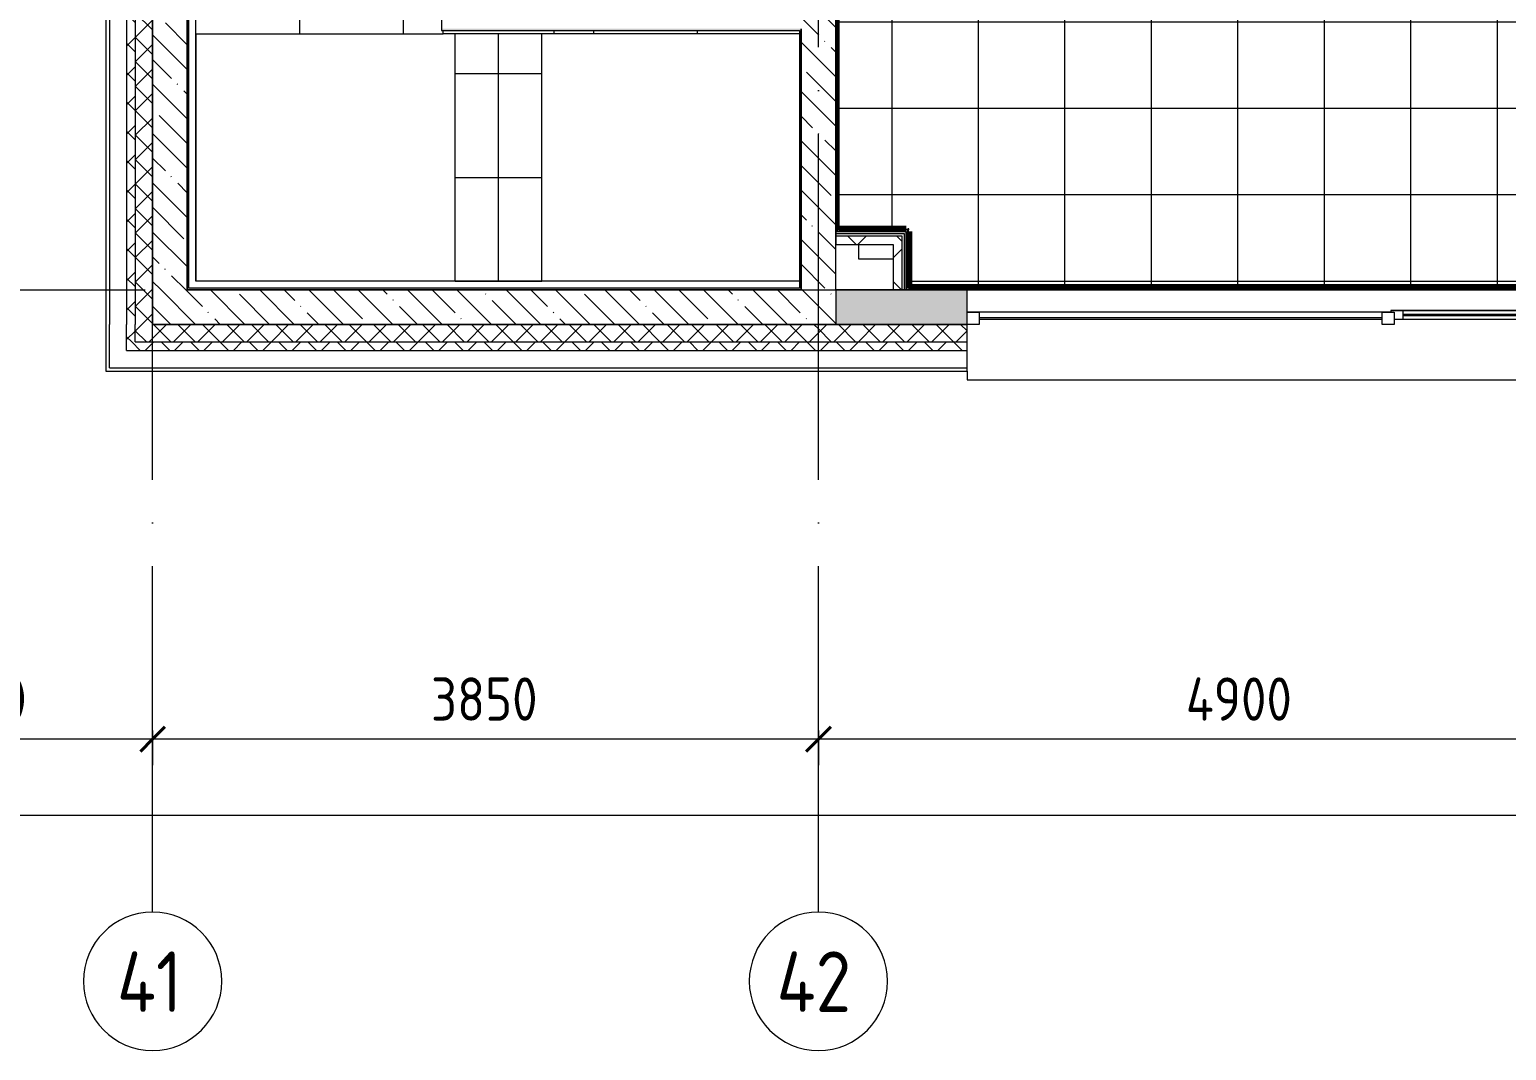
# Model space of a CAD drawing. Header units: millimetres. Extents: x -4370 to 196781, y -4577 to 61202.
# Drawn here: x 135789 to 144328, y -4373 to 1530 of the extents above; entities that cross this region are included whole.
import ezdxf

# ---------------------------------------------------------------- set-up
doc = ezdxf.new("R2010")
doc.units = ezdxf.units.MM
doc.linetypes.add('ADSK_Линия сетки', pattern=[2500, 2000, -250, 0, -250])
for name, color, linetype, lineweight in [('A-____-____-DIMS', 211, 'Continuous', 9), ('A-____-____-DIMS-100', 211, 'Continuous', 9), ('A-FLOR-____-OTLN', 192, 'Continuous', 9), ('A-FLOR-____-PATT', 8, 'Continuous', 9), ('A-GLAZ-____-MCUT', 151, 'Continuous', 9), ('A-GLAZ-____-OTLN', 151, 'Continuous', 9), ('A-WALL-____-MCUT', 113, 'Continuous', 9), ('A-WALL-____-PATT', 111, 'Continuous', 9), ('A-WALL-FNSH-MCUT', 113, 'Continuous', 9), ('I-WALL-____-OTLN', 2, 'Continuous', 9), ('S-GRID-____-IDEN', 1, 'Continuous', 20), ('S-GRID-____-OTLN', 1, 'Continuous', 9), ('S-STRS-____-OTLN', 31, 'Continuous', 9)]:
    doc.layers.add(name, color=color, linetype=linetype, lineweight=lineweight)
doc.styles.add('GOST Common', font='GOST_Common.ttf', dxfattribs={"width": 0.9, "height": 350})
doc.styles.add('GOST Common_1', font='GOST_Common.ttf', dxfattribs={"width": 0.9, "height": 250})
doc.dimstyles.new('ADSK_Основной_2_5_мм_Округление_до_10_мм', dxfattribs={"dimscale": 304.8, "dimtxt": 0.824897, "dimasz": 0.463911, "dimexe": 0.492126, "dimexo": 0.001615, "dimgap": 0.098425, "dimtad": 1, "dimdec": 0, "dimlfac": 304.8, "dimrnd": 10, "dimdsep": 46, "dimtxsty": 'GOST Common_1', "dimblk1": 'OBLIQUE', "dimblk2": 'OBLIQUE', "dimsah": 1, "dimcen": 0.09, "dimdle": 0.492126, "dimazin": 2, "dimtfac": 1, "dimtdec": 4, "dimtix": 1, "dimtmove": 0, "dimatfit": 3, "dimfxl": 1, "dimtvp": 1, "dimtolj": 1, "dimtzin": 0, "dimlwd": 20, "dimlwe": 20, "dimarcsym": 2})
pattern_1 = [(45, (0, 0), (-70.71068, 70.71068), []), (135, (0, 0), (-70.71068, -70.71068), [])]
pattern_2 = [(135, (0, 0), (-84.85281, -84.85281), []), (225, (0, 0), (84.85281, -84.85281), [])]
pattern_3 = [(0, (138749.56, 75), (0, 600), []), (90, (138749.56, 75), (-600, 4e-14), [])]
pattern_4 = [(135, (0, 0), (-142.5612, -142.5612), []), (135, (142.56, 0), (-142.5612, -142.5612), [252.016, -50.403, 3.353, -47.05])]
pattern_5 = [(45, (0, 0), (-141.42136, 141.42136), []), (135, (0, 0), (-141.42136, -141.42136), [])]

# ---------------------------------------------------------------- blocks, each defined once
blk = doc.blocks.new('Окно_СКБ_2Ст1 - Окно_СКБ_2Ст 3300_ОК2л-29018870-О_АИ_ПП_0_000_Целиком')
at = {"layer": 'A-GLAZ-____-MCUT', "color": 90}
for p, q in [((-1650, -195), (-1650, -125)), ((-1650, -125), (-1580, -125)), ((-1580, -125), (-1580, -195)), ((-820, -155), (-1580, -155)), ((-1580, -155), (-1580, -195)), ((-1530, -205), (-1530, -155)), ((-870, -205), (-870, -155)), ((-820, -195), (-820, -125)), ((-820, -125), (-750, -125)), ((-820, -195), (-820, -155)), ((-750, -125), (-750, -195)), ((1580, -195), (1580, -125)), ((1580, -125), (1650, -125)), ((1650, -125), (1650, -195)), ((-1580, -195), (-1650, -195)), ((-1580, -195), (-1600, -195)), ((-1600, -195), (-1600, -205)), ((-1600, -205), (-800, -205)), ((-800, -205), (-1600, -205)), ((-750, -195), (-820, -195)), ((-800, -195), (-820, -195)), ((-800, -205), (-800, -195)), ((1650, -195), (1580, -195))]:
    blk.add_line(p, q, dxfattribs=at)
at = {"layer": 'A-GLAZ-____-MCUT', "color": 10, "lineweight": 5}
for p, q in [((1580, -155), (-750, -155)), ((1580, -165), (-750, -165)), ((-1530, -175), (-870, -175)), ((-870, -185), (-1530, -185))]:
    blk.add_line(p, q, dxfattribs=at)
at = {"layer": 'A-GLAZ-____-OTLN', "color": 10, "lineweight": 5}
for p, q in [((-1650, -195), (-1600, -195)), ((-800, -195), (1650, -195))]:
    blk.add_line(p, q, dxfattribs=at)
blk = doc.blocks.new('WNW_Отлив1 - Отлив_металлический 2-28598290-О_АИ_ПП_0_000_Целиком')
at = {"layer": 'A-GLAZ-____-OTLN', "color": 10, "lineweight": 5}
for p, q in [((1650, 320), (-1650, 320)), ((-1650, 320), (-1650, 270)), ((1650, 270), (1650, 320))]:
    blk.add_line(p, q, dxfattribs=at)
blk = doc.blocks.new('0083_СОШ675_АР_R22_rvt-1-О_АИ_ПП_0_000_Целиком')
at = {"layer": 'A-WALL-____-PATT', "lineweight": 5}
h = blk.add_hatch(dxfattribs=at)
h.set_pattern_fill('FP_3', color=10, style=0, pattern_type=2)
h.set_pattern_definition(pattern_4)
h.paths.add_polyline_path([(136500, 25), (136700, 25), (136700, 4712), (136500, 4712), (136500, 512.9)])
h.paths.add_polyline_path([(136700, 5812), (136700, 6890), (136500, 6890), (136500, 5812)])
h.paths.add_polyline_path([(136700, 8620), (136700, 10025), (136500, 10025), (136500, 8620)])
h.paths.add_polyline_path([(136500, 12545), (136700, 12545), (136700, 13000), (136500, 13000), (136500, 12640.9)])
h = blk.add_hatch(dxfattribs=at)
h.set_pattern_fill('FP_3', color=10, style=0, pattern_type=2)
h.set_pattern_definition(pattern_4)
h.paths.add_polyline_path([(140450, -175), (140450, 7110), (140250, 7110), (140250, -175)])
h.paths.add_polyline_path([(140250, 8750), (140450, 8750), (140450, 10425), (140250, 10425), (140250, 9050)])
h = blk.add_hatch(dxfattribs=at)
h.set_pattern_fill('FP_1', color=10, style=0, pattern_type=2)
h.set_pattern_definition(pattern_2)
h.paths.add_polyline_path([(136350, -275), (136400, -275), (136400, 4712), (136350, 4712), (136350, -175)])
h.paths.add_polyline_path([(136350, 5812), (136400, 5812), (136400, 6890), (136350, 6890), (136350, 6288.1)])
h.paths.add_polyline_path([(136350, 8620), (136400, 8620), (136400, 9755), (136350, 9755), (136350, 9753.3)])
h = blk.add_hatch(dxfattribs=at)
h.set_pattern_fill('FP_6', color=10, style=0, pattern_type=2)
h.set_pattern_definition(pattern_1)
h.paths.add_polyline_path([(136500, -175), (136500, 4712), (136400, 4712), (136400, -175)])
h.paths.add_polyline_path([(136500, 5812), (136500, 6890), (136400, 6890), (136400, 5812)])
h.paths.add_polyline_path([(136400, 8620), (136500, 8620), (136500, 9755), (136400, 9755), (136400, 9753.3)])
h = blk.add_hatch(dxfattribs=at)
h.set_pattern_fill('FP_56', color=252, style=0, pattern_type=2)
h.set_pattern_definition(pattern_5)
h.paths.add_polyline_path([(140782.3, 287.5), (140832.3, 287.5), (140832.3, 337.5), (140450, 337.5), (140450, 287.5), (140777.6, 287.5)])
h = blk.add_hatch(dxfattribs=at)
h.set_pattern_fill('FP_56', color=252, style=0, pattern_type=2)
h.set_pattern_definition(pattern_5)
h.paths.add_polyline_path([(140832.3, 25), (140832.3, 287.5), (140782.3, 287.5), (140782.3, 25)])
h = blk.add_hatch(dxfattribs=at)
h.set_pattern_fill('FP_3', color=10, style=0, pattern_type=2)
h.set_pattern_definition(pattern_4)
h.paths.add_polyline_path([(136500, -175), (140250, -175), (140250, 25), (136500, 25), (136500, -64.6)])
h = blk.add_hatch(dxfattribs=at)
h.set_pattern_fill('FP_5', color=10, style=0, pattern_type=2)
h.set_pattern_definition([(50, (0, 0), (364.3679, -31.8783), [38.1, -419.1]), (355, (0, 0), (-70.48585, 382.1133), [30.48, -335.28]), (100.451, (30.36, -2.66), (293.885, 350.2334), [32.38, -356.18]), (46.184, (0, 101.6), (542.1585, -84.0858), [57.15, -628.65]), (96.636, (45.2, 94.6), (474.8049, 494.8554), [48.57, -534.27]), (351.184, (0, 101.6), (474.8102, 494.85), [45.72, -502.92]), (21, (50.8, 76.2), (303.22847, -204.53046), [38.1, -419.1]), (326, (50.8, 76.2), (123.6039, 368.376), [30.48, -335.28]), (71.451, (76.07, 59.16), (426.8341, 163.8427), [32.38, -356.18]), (37.5, (0, 0), (6.17665, 169.11015), [16.764, -314.452, 16.764, -323.596, -336.55]), (37.5, (0, 0), (6.17665, 169.11015), [-671.576, 16.764, -319.786]), (7.5, (0, 0), (133.63888, 200.3615), [16.764, -177.292, 16.764, -306.832, -128.27]), (7.5, (0, 0), (133.63888, 200.3615), [-517.652, 16.764, -111.506]), (327.5, (-113.28, 0), (271.18182, -11.45836), [16.764, -110.236, 16.764, -379.476, -525.78]), (327.5, (-113.28, 0), (271.18182, -11.45836), [-523.24, 16.764, -509.016]), (317.5, (-164.08, 0), (296.2585, 50.85285), [16.764, -148.336, 16.764, -246.38, -373.38]), (317.5, (-164.08, 0), (296.2585, 50.85285), [-428.244, 16.764, -356.616])])
h.paths.add_polyline_path([(152550, -175), (152550, 25), (145450, 25), (145450, -175), (152265.2, -175)])
h.paths.add_polyline_path([(144509.5, -175), (145050, -175), (145050, 25), (144509.5, 25), (144509.5, -64.6)])
h.paths.add_polyline_path([(140467.2, -175), (141209.5, -175), (141209.5, 25), (140450, 25), (140450, -175)])
h = blk.add_hatch(dxfattribs=at)
h.set_pattern_fill('FP_6', color=10, style=0, pattern_type=2)
h.set_pattern_definition(pattern_1)
h.paths.add_polyline_path([(140350, -275), (140350, -175), (136400, -175), (136400, -275), (139846.2, -275)])
h = blk.add_hatch(dxfattribs=at)
h.set_pattern_fill('FP_6', color=10, style=0, pattern_type=2)
h.set_pattern_definition(pattern_1)
h.paths.add_polyline_path([(145160, -275), (145160, -175), (144509.5, -175), (144509.5, -275), (144813.8, -275)])
h.paths.add_polyline_path([(140467.2, -275), (141209.5, -275), (141209.5, -175), (140350, -175), (140350, -275)])
h = blk.add_hatch(dxfattribs=at)
h.set_pattern_fill('FP_1', color=10, style=0, pattern_type=2)
h.set_pattern_definition(pattern_2)
h.paths.add_polyline_path([(140350, -325), (140350, -275), (136350, -275), (136350, -325), (139846.2, -325)])
h = blk.add_hatch(dxfattribs=at)
h.set_pattern_fill('FP_1', color=10, style=0, pattern_type=2)
h.set_pattern_definition(pattern_2)
h.paths.add_polyline_path([(145160, -325), (145160, -275), (144509.5, -275), (144509.5, -325), (144813.8, -325)])
h.paths.add_polyline_path([(140467.2, -325), (141209.5, -325), (141209.5, -275), (140350, -275), (140350, -325)])
at = {"layer": 'S-STRS-____-OTLN', "lineweight": 5}
h = blk.add_hatch(dxfattribs=at)
h.set_pattern_fill('FP_32', color=256, style=0, pattern_type=2)
h.set_pattern_definition([(270, (136750.06, 1505), (600, 4e-14), []), (0, (136750.06, 1505), (0, 600), [])])
h.paths.add_polyline_path([(137362.4, 1505), (138180.1, 1505), (138180, 1525), (138170, 1525), (138170, 1755), (136750.1, 1755), (136750.1, 1505)])
h = blk.add_hatch(dxfattribs=at)
h.set_pattern_fill('FP_33', color=256, style=0, pattern_type=2)
h.set_pattern_definition(pattern_3)
h.paths.add_polyline_path([(138499.6, 75), (138499.6, 1505), (138249.6, 1505), (138249.6, 75)])
h = blk.add_hatch(dxfattribs=at)
h.set_pattern_fill('FP_33', color=256, style=0, pattern_type=2)
h.set_pattern_definition(pattern_3)
h.paths.add_polyline_path([(138749.6, 75), (138749.6, 1505), (138499.6, 1505), (138499.6, 75), (138604.3, 75)])
h = blk.add_hatch(dxfattribs=at)
h.set_pattern_fill('FP_34', color=256, style=0, pattern_type=2)
h.set_pattern_definition([(90, (140250, 2005), (-600, 4e-14), []), (180, (140250, 2005), (-7e-14, -600), [])])
h.paths.add_polyline_path([(138820, 1505), (140239.9, 1505), (140239.9, 1525), (138820, 1525)])
at = {"layer": 'A-FLOR-____-OTLN', "color": 90}
for p, q in [((136750, 75), (136750, 3990.7)), ((140582.5, 201.9), (140582.5, 287.5)), ((140782.3, 201.9), (140582.5, 201.9)), ((140239.9, 75), (136750, 75))]:
    blk.add_line(p, q, dxfattribs=at)
at = {"layer": 'A-WALL-____-MCUT', "color": 50, "lineweight": 13}
for p, q in [((140450, 362.5), (140450, 7110)), ((140450, 7110), (140450, 362.5)), ((136350, 4712), (136350, -175)), ((136400, 4712), (136400, -175)), ((136500, 25), (136500, 4712)), ((136500, 4712), (136500, 25)), ((136700, 25), (136700, 4712)), ((140250, 1535), (140250, 25)), ((140450, 25), (140450, 362.5)), ((140450, 337.5), (140450, 287.5)), ((140450, 337.5), (140832.3, 337.5)), ((140450, 287.5), (140782.3, 287.5)), ((140782.3, 287.5), (140782.3, 25)), ((140832.3, 337.5), (140832.3, 287.5)), ((140832.3, 287.5), (140832.3, 25)), ((136500, 25), (136500, -175)), ((140250, 25), (136700, 25)), ((141209.5, 25), (140450, 25)), ((140782.3, 25), (140832.3, 25)), ((141209.5, -175), (141209.5, 25)), ((136350, -275), (136350, -175)), ((136400, -275), (136400, -175)), ((136500, -175), (140250, -175)), ((140250, -175), (140450, -175)), ((140450, -175), (141209.5, -175)), ((136350, -325), (136350, -275)), ((136350, -325), (140350, -325)), ((136400, -275), (140350, -275)), ((140350, -275), (141209.5, -275)), ((140350, -325), (141209.5, -325)), ((141209.5, -325), (141209.5, -275))]:
    blk.add_line(p, q, dxfattribs=at)
at = {"layer": 'A-WALL-____-MCUT', "color": 10, "lineweight": 5}
for p, q in [((136250, 4712), (136250, -175)), ((140450, 362.5), (140460, 362.5)), ((140450, 350), (140844.8, 350)), ((140844.8, 350), (140844.8, 337.5)), ((140844.8, 337.5), (140844.8, 287.5)), ((140844.8, 287.5), (140844.8, 25)), ((140450, 25), (140450, -175)), ((136250, -325), (136250, -175)), ((136250, -425), (136250, -325)), ((136250, -425), (140350, -425)), ((140350, -425), (141209.5, -425))]:
    blk.add_line(p, q, dxfattribs=at)
at = {"layer": 'A-WALL-____-MCUT', "color": 90}
for p, q in [((136500, -175), (136500, 25)), ((140350, -175), (136500, -175)), ((141209.5, -175), (140350, -175)), ((141209.5, -275), (141209.5, -175)), ((141209.5, -425), (141209.5, -325))]:
    blk.add_line(p, q, dxfattribs=at)
at = {"layer": 'A-WALL-FNSH-MCUT', "color": 90}
for p, q in [((140460, 362.5), (140460, 7110)), ((136230, 4712), (136230, -175)), ((140450, 362.5), (140450, 350)), ((140450, 350), (140450, 337.5)), ((140857.3, 362.5), (140460, 362.5)), ((140857.3, 350), (140857.3, 362.5)), ((140857.3, 337.5), (140857.3, 350)), ((140857.3, 287.5), (140857.3, 337.5)), ((140857.3, 25), (140857.3, 287.5)), ((140832.3, 25), (140844.8, 25)), ((140844.8, 25), (140857.3, 25)), ((136230, -175), (136230, -275)), ((136230, -275), (136230, -325)), ((136230, -325), (136230, -425)), ((136230, -425), (136230, -445)), ((141209.5, -445), (141209.5, -425)), ((136230, -445), (140350, -445)), ((140350, -445), (141209.5, -445))]:
    blk.add_line(p, q, dxfattribs=at)
at = {"layer": 'I-WALL-____-OTLN', "color": 90}
blk.add_line((141209.5, 25), (144509.5, 25), dxfattribs=at)
at = {"layer": 'S-STRS-____-OTLN', "color": 10, "lineweight": 5}
for p, q in [((136750.1, 1505), (136750.1, 1755)), ((136750.1, 1505), (136750.1, 75)), ((136750.1, 1505), (138180.1, 1505)), ((136750.1, 1505), (138180.1, 1505)), ((138180.1, 1505), (138180.1, 1525)), ((138249.6, 1505), (138180.1, 1505)), ((138249.6, 75), (138249.6, 1505)), ((138499.6, 1505), (138249.6, 1505)), ((138249.6, 75), (138249.6, 1505)), ((138749.6, 1505), (138499.6, 1505)), ((138499.6, 75), (138499.6, 1505)), ((138499.6, 75), (138499.6, 1505)), ((138820, 1505), (138749.6, 1505)), ((138749.6, 75), (138749.6, 1505)), ((138749.6, 75), (138749.6, 1505)), ((138820, 1525), (138820, 1505)), ((140239.9, 1505), (138820, 1505)), ((140239.9, 1505), (138820, 1505))]:
    blk.add_line(p, q, dxfattribs=at)
at = {"layer": 'A-GLAZ-____-OTLN', "color": 90, "lineweight": 9, "rotation": 180}
for name, p in [('Окно_СКБ_2Ст1 - Окно_СКБ_2Ст 3300_ОК2л-29018870-О_АИ_ПП_0_000_Целиком', (142859.5, -300)), ('WNW_Отлив1 - Отлив_металлический 2-28598290-О_АИ_ПП_0_000_Целиком', (142859.5, -175))]:
    blk.add_blockref(name, p, dxfattribs=at)
blk = doc.blocks.new('Ось сетки - Круг_Ø8 мм-8258-О_АИ_ПП_0_000_Целиком')
at = {"layer": 'S-GRID-____-IDEN'}
for start, end in [(360, 180), (180, 360)]:
    blk.add_arc((0, 0), 4, start, end, dxfattribs=at)
blk = doc.blocks.new('DIMBLOCK35-О_АИ_ПП_0_000_Целиком')
at = {"layer": 'A-____-____-DIMS-100', "lineweight": 20}
for p, q in [((0, -3063.2), (0, -2863.2)), ((152750, -3063.2), (152750, -2863.2)), ((-150, -3013.2), (152900, -3013.2)), ((0, -3013.2), (0, -3063.2)), ((152750, -3013.2), (152750, -3063.2))]:
    blk.add_line(p, q, dxfattribs=at)
at = {"layer": 'A-____-____-DIMS-100', "lineweight": 40}
for p, q in [((0, -3013.2), (70.7, -2942.5)), ((152750, -3013.2), (152820.7, -2942.5)), ((0, -3013.2), (-70.7, -3083.9)), ((152750, -3013.2), (152679.3, -3083.9))]:
    blk.add_line(p, q, dxfattribs=at)
at = {"layer": 'A-____-____-DIMS-100', "color": 0, "lineweight": 20, "insert": (75925.4, -2656.4), "char_height": 250, "width": 1079.013, "attachment_point": 1, "line_spacing_factor": 1.022761, "style": 'GOST Common_1'}
blk.add_mtext('152750', dxfattribs=at)
blk = doc.blocks.new('_Oblique')
at = {"color": 0, "linetype": 'ByBlock', "lineweight": -2}
blk.add_line((-0.5, -0.5), (0.5, 0.5), dxfattribs=at)
blk = doc.blocks.new('DIMBLOCK37-О_АИ_ПП_0_000_Целиком')
at = {"layer": 'A-____-____-DIMS-100', "lineweight": 40}
for p, q in [((140350, -2572.7), (140420.7, -2502)), ((145250, -2572.7), (145320.7, -2502)), ((140350, -2572.7), (140279.3, -2643.4)), ((145250, -2572.7), (145179.3, -2643.4))]:
    blk.add_line(p, q, dxfattribs=at)
at = {"layer": 'A-____-____-DIMS-100', "lineweight": 20}
for p, q in [((140350, -2522.6), (140350, -2722.7)), ((140350, -2572.7), (140350, -2522.6)), ((145250, -2522.6), (145250, -2722.7)), ((145250, -2572.7), (145250, -2522.6)), ((145250, -2572.7), (140350, -2572.7))]:
    blk.add_line(p, q, dxfattribs=at)
at = {"layer": 'A-____-____-DIMS-100', "color": 0, "lineweight": 20, "insert": (142474, -2216), "char_height": 250, "width": 782.412, "attachment_point": 1, "line_spacing_factor": 1.022761, "style": 'GOST Common_1'}
blk.add_mtext('4900', dxfattribs=at)
blk = doc.blocks.new('DIMBLOCK38-О_АИ_ПП_0_000_Целиком')
at = {"layer": 'A-____-____-DIMS-100', "lineweight": 40}
for p, q in [((136500, -2572.7), (136570.7, -2502)), ((140350, -2572.7), (140420.7, -2502)), ((136500, -2572.7), (136429.3, -2643.4)), ((140350, -2572.7), (140279.3, -2643.4))]:
    blk.add_line(p, q, dxfattribs=at)
at = {"layer": 'A-____-____-DIMS-100', "lineweight": 20}
for p, q in [((136500, -2522.6), (136500, -2722.7)), ((136500, -2572.7), (136500, -2522.6)), ((140350, -2522.6), (140350, -2722.7)), ((140350, -2572.7), (140350, -2522.6)), ((140350, -2572.7), (136500, -2572.7))]:
    blk.add_line(p, q, dxfattribs=at)
at = {"layer": 'A-____-____-DIMS-100', "color": 0, "lineweight": 20, "insert": (138109.6, -2216), "char_height": 250, "width": 756.843, "attachment_point": 1, "line_spacing_factor": 1.022761, "style": 'GOST Common_1'}
blk.add_mtext('3850', dxfattribs=at)
blk = doc.blocks.new('DIMBLOCK39-О_АИ_ПП_0_000_Целиком')
at = {"layer": 'A-____-____-DIMS-100', "lineweight": 40}
for p, q in [((134500, -2572.7), (134570.7, -2502)), ((136500, -2572.7), (136570.7, -2502)), ((134500, -2572.7), (134429.3, -2643.4)), ((136500, -2572.7), (136429.3, -2643.4))]:
    blk.add_line(p, q, dxfattribs=at)
at = {"layer": 'A-____-____-DIMS-100', "lineweight": 20}
for p, q in [((134500, -2522.6), (134500, -2722.7)), ((134500, -2572.7), (134500, -2522.6)), ((136500, -2522.6), (136500, -2722.7)), ((136500, -2572.7), (136500, -2522.6)), ((136500, -2572.7), (134500, -2572.7))]:
    blk.add_line(p, q, dxfattribs=at)
at = {"layer": 'A-____-____-DIMS-100', "color": 0, "lineweight": 20, "insert": (135184.6, -2216), "char_height": 250, "width": 756.843, "attachment_point": 1, "line_spacing_factor": 1.022761, "style": 'GOST Common_1'}
blk.add_mtext('2000', dxfattribs=at)

msp = doc.modelspace()

# ---------------------------------------------------------------- hatches: boundary and pattern name
at = {"layer": 'A-FLOR-____-PATT'}
h = msp.add_hatch(dxfattribs=at)
h.set_pattern_fill('FP_140', color=256, style=0, pattern_type=2)
h.set_pattern_definition([(270, (140775, 20575), (500, 3e-14), []), (0, (140775, 20575), (0, 500), [])])
h.paths.add_polyline_path([(144650.226546, 40.000586), (144650.226546, 362.50058), (144655.226546, 362.501166), (144655.226546, 372.501166), (144665.226546, 372.501166), (144665.226546, 377.501166), (145034.978078, 377.501166), (145034.978078, 774.999414), (145049.978078, 774.999414), (145049.978078, 3274.999414), (145034.978078, 3274.999414), (145034.978078, 9325), (145049.978078, 9325.032882), (145049.978078, 11825), (145034.978078, 11825), (145034.978078, 18345), (145049.978078, 18345), (145049.978078, 20845), (145034.978078, 20845), (145034.978078, 27299.999414), (145049.978078, 27299.999414), (145049.812834, 29799.999414), (145034.978078, 29800.993984), (145034.978078, 36649.999414), (145049.978078, 36649.999414), (145049.978078, 39149.999414), (145034.978078, 39149.999414), (145034.978078, 41125), (140465, 41125), (140465, 39459.99902), (140450, 39459.99902), (140450, 38359.99902), (140465, 38359.99902), (140465, 38164), (140470, 38164), (140470, 37649), (140465, 37649), (140465, 35531.999414), (140450, 35531.999414), (140450, 34431.999414), (140465, 34431.999414), (140465, 31934.999414), (140450, 31934.999414), (140450, 30434.999414), (140465, 30434.999414), (140465, 27405.000586), (140460, 27405), (140460, 27395.000586), (140450, 27395.000586), (140449.999881, 27390.000586), (136890, 27390.000586), (136890, 27090.11992), (136715, 27090.11992), (136715, 27059.999414), (136700, 27059.999414), (136700, 24859.999414), (136715, 24859.999414), (136715, 24655.000586), (136960, 24655.000586), (136960.014653, 24640), (137630, 24640.000586), (137630, 24655.000586), (140450, 24655.000586), (140450, 24650.000586), (140460, 24650.000586), (140460, 24640.000586), (140465, 24640), (140465, 23214.166393), (140450, 23215.002907), (140449.826513, 23214.166393), (140249.978078, 23214.166393), (140249.978078, 22115), (140449.978078, 22114.166393), (140450, 17325), (140465, 17325), (140465, 13483.813123), (140470, 13483.813123), (140470, 12973.813123), (140475, 12973.813123), (140475, 12963.813123), (140465, 12963.813123), (140465, 12785.000586), (136940, 12785.000586), (136940, 12472.869184), (136935, 12472.869184), (136935, 12462.869184), (136925, 12462.869184), (136925, 12457.869184), (136715, 12457.869184), (136715, 10440.001172), (140449.999862, 10440.001172), (140449.999815, 10445.000586), (140460, 10445.000586), (140460, 10435.001172), (140470, 10433.935178), (140470, 8749.999414), (140250, 8749.740574), (140250, 7109.999414), (140470, 7109.999414), (140470, 377.501166), (140857.251532, 377.501166), (140857.251532, 372.501166), (140867.251532, 372.501166), (140867.251532, 362.501166), (140872.251532, 362.50058), (140872.251532, 40.000586), (144509.5, 40.000586)])
h.paths.add_polyline_path([(136700, 10433.935178), (136710, 10435.001172), (136708.934006, 12463.935178), (136700, 12462.869184), (136700, 12345.2), (136499.978078, 12345.2), (136499.978078, 11510.000293), (136510, 11510.000293), (136510, 11460.000293), (136499.978078, 11460.000293), (136499.978078, 10475.000293), (136510, 10475.000293), (136510, 10440.001172), (136645, 10440.001172), (136645, 10433.935178)])
h.paths.add_polyline_path([(140460, 18425), (140450, 18425), (140450, 20013.999393), (140465, 20013.999393), (140465, 18425)])
h.paths.add_polyline_path([(140465, 21113.999393), (140450, 21113.999393), (140450, 22114.166393), (140465, 22114.166393), (140465, 21303.663109)])
h.paths.add_polyline_path([(136741.462142, 27180.119334), (136800, 27180.119334), (136800, 27405), (136700, 27405), (136700, 27180.119334)])
at = {"layer": 'A-WALL-____-PATT'}
for points in [[(140470, 362.501166), (140470, 6930.001172), (140460, 6930.001172), (140460, 362.501166), (140467.156233, 362.501166)], [(140249.939747, 1525), (140249.939747, 1535), (138170, 1535), (138170, 1525), (140239.939747, 1525)], [(140249.939747, 35.001172), (140249.939747, 1525), (140239.939747, 1525), (140239.939747, 35.001172)], [(140857.251532, 362.501166), (140857.251532, 372.501166), (140470, 372.501166), (140470, 362.501166), (140777.635288, 362.501166)], [(140867.251532, 35.000586), (140867.251532, 372.501166), (140857.251532, 372.501166), (140857.251532, 35.000586)], [(140249.939747, 25.001172), (140249.939747, 35.001172), (136710, 35.001172), (136710, 25.001172), (139846.207218, 25.001172)]]:
    msp.add_hatch(color=7, dxfattribs=at).paths.add_polyline_path(points)
h = msp.add_hatch(color=7, dxfattribs=at)
h.paths.add_polyline_path([(136710, 25.001172), (136710, 4711.999414), (136700, 4711.999414), (136700, 25.001172)])
h.paths.add_polyline_path([(136700, 5811.999414), (136710, 5811.999414), (136710, 6045), (136700, 6045)])
h = msp.add_hatch(color=7, dxfattribs=at)
h.paths.add_polyline_path([(144509.5, 25.000586), (144665.226546, 25.000586), (144665.226546, 35.000586), (144509.5, 35.000586)])
h.paths.add_polyline_path([(141088.105248, 25.000586), (141209.5, 25.000586), (141209.5, 35.000586), (140857.251532, 35.000586), (140857.251532, 25.000586)])

# ---------------------------------------------------------------- linework, layer by layer
at = {"layer": 'A-WALL-____-MCUT', "color": 7}
for p, q in [((140460, 7109.999414), (140460, 362.501166)), ((140470, 372.501166), (140470, 7109.999414)), ((138170, 6055), (138170, 1525)), ((136700, 4711.999414), (136700, 25.001172)), ((136710, 35.001172), (136710, 4711.999414)), ((138170, 1525), (140239.939747, 1525)), ((140239.939747, 1525), (140239.939747, 35.001172)), ((140249.939747, 25.001172), (140249.939747, 1535)), ((140460, 362.501166), (140857.251532, 362.501166)), ((140867.251532, 372.501166), (140470, 372.501166)), ((140857.251532, 362.501166), (140857.251532, 25.000586)), ((140867.251532, 35.000586), (140867.251532, 372.501166)), ((136700, 25.001172), (140249.939747, 25.001172)), ((140239.939747, 35.001172), (136710, 35.001172)), ((140857.251532, 25.000586), (141209.5, 25.000586)), ((141209.5, 35.000586), (140867.251532, 35.000586)), ((141209.5, 25.000586), (141209.5, 35.000586))]:
    msp.add_line(p, q, dxfattribs=at)
at = {"layer": 'I-WALL-____-OTLN', "color": 5, "lineweight": 90}
for p, q in [((140469.992375, 377.501166), (140857.251532, 377.501166)), ((140857.251532, 372.501166), (140857.251532, 377.501166)), ((140872.251532, 362.501166), (140867.251532, 362.501166)), ((140872.251532, 362.501166), (140872.251532, 40.000586)), ((140872.251532, 40.000586), (144650.226546, 40.000586))]:
    msp.add_line(p, q, dxfattribs=at)
at = {"layer": 'I-WALL-____-OTLN'}
for p, q in [((141209.5, 35.000586), (144509.5, 35.000586)), ((144509.5, 25.000586), (141209.5, 25.000586))]:
    msp.add_line(p, q, dxfattribs=at)
at = {"layer": 'S-GRID-____-OTLN', "linetype": 'ADSK_Линия сетки'}
for p, q in [((136500.001, -3572.657751), (136500.001, 61202.00513)), ((140350.001, -3572.657751), (140350.001, 61202.00513)), ((-3047.723308, 25.000586), (156348.554077, 25.000586))]:
    msp.add_line(p, q, dxfattribs=at)

# ---------------------------------------------------------------- block references
at = {"lineweight": 5}
msp.add_blockref('0083_СОШ675_АР_R22_rvt-1-О_АИ_ПП_0_000_Целиком', (0, 0), dxfattribs=at)
at = {"layer": 'S-GRID-____-IDEN', "xscale": 99.99999999999993, "yscale": 99.99999999999993, "zscale": 99.99999999999993}
for p in [(136500.001, -3972.657751), (140350.001, -3972.657751)]:
    msp.add_blockref('Ось сетки - Круг_Ø8 мм-8258-О_АИ_ПП_0_000_Целиком', p, dxfattribs=at)

# ---------------------------------------------------------------- texts
at = {"layer": 'S-GRID-____-IDEN', "lineweight": 9, "char_height": 350, "attachment_point": 1, "style": 'GOST Common'}
for s, insert, width in [('41', (136293.970337, -3800.124393), 497.8479375), ('42', (140107.970337, -3800.124393), 584.4301875)]:
    msp.add_mtext(s, dxfattribs=dict(at, insert=insert, width=width))

# ---------------------------------------------------------------- dimensions: what is measured, and where the dimension line sits
at = {"layer": 'A-____-____-DIMS', "lineweight": 20}
for base, p1, p2, override, picture, middle in [((134500.00113, -2572.657751), (136500.001, -2672.642649), (134500.00113, -2672.642649), {"dimpost": '<>', "dimfxl": 1999.99987}, 'DIMBLOCK39-О_АИ_ПП_0_000_Целиком', (135500.001065, -2417.657751)), ((136500.001, -2572.657751), (140350.001, -2672.642649), (136500.001, -2672.642649), {"dimpost": '<>', "dimfxl": 3850}, 'DIMBLOCK38-О_АИ_ПП_0_000_Целиком', (138425.001, -2417.657751)), ((140350.001, -2572.657751), (145250.001, -2672.642649), (140350.001, -2672.642649), {"dimpost": '<>', "dimfxl": 4900}, 'DIMBLOCK37-О_АИ_ПП_0_000_Целиком', (142800.001, -2417.657751)), ((152750.001, -3013.152518), (0, -2913.167619), (152750.001, -2913.167619), {"dimpost": '<>', "dimfxl": 152750.001}, 'DIMBLOCK35-О_АИ_ПП_0_000_Целиком', (76375.0005, -2858.152518))]:
    dim = msp.add_linear_dim(base=base, p1=p1, p2=p2, dimstyle='ADSK_Основной_2_5_мм_Округление_до_10_мм', override=override, dxfattribs=at)
    dim.commit()
    dim.dimension.update_dxf_attribs({"geometry": picture, "text_midpoint": middle})

doc.saveas('drawing.dxf')
